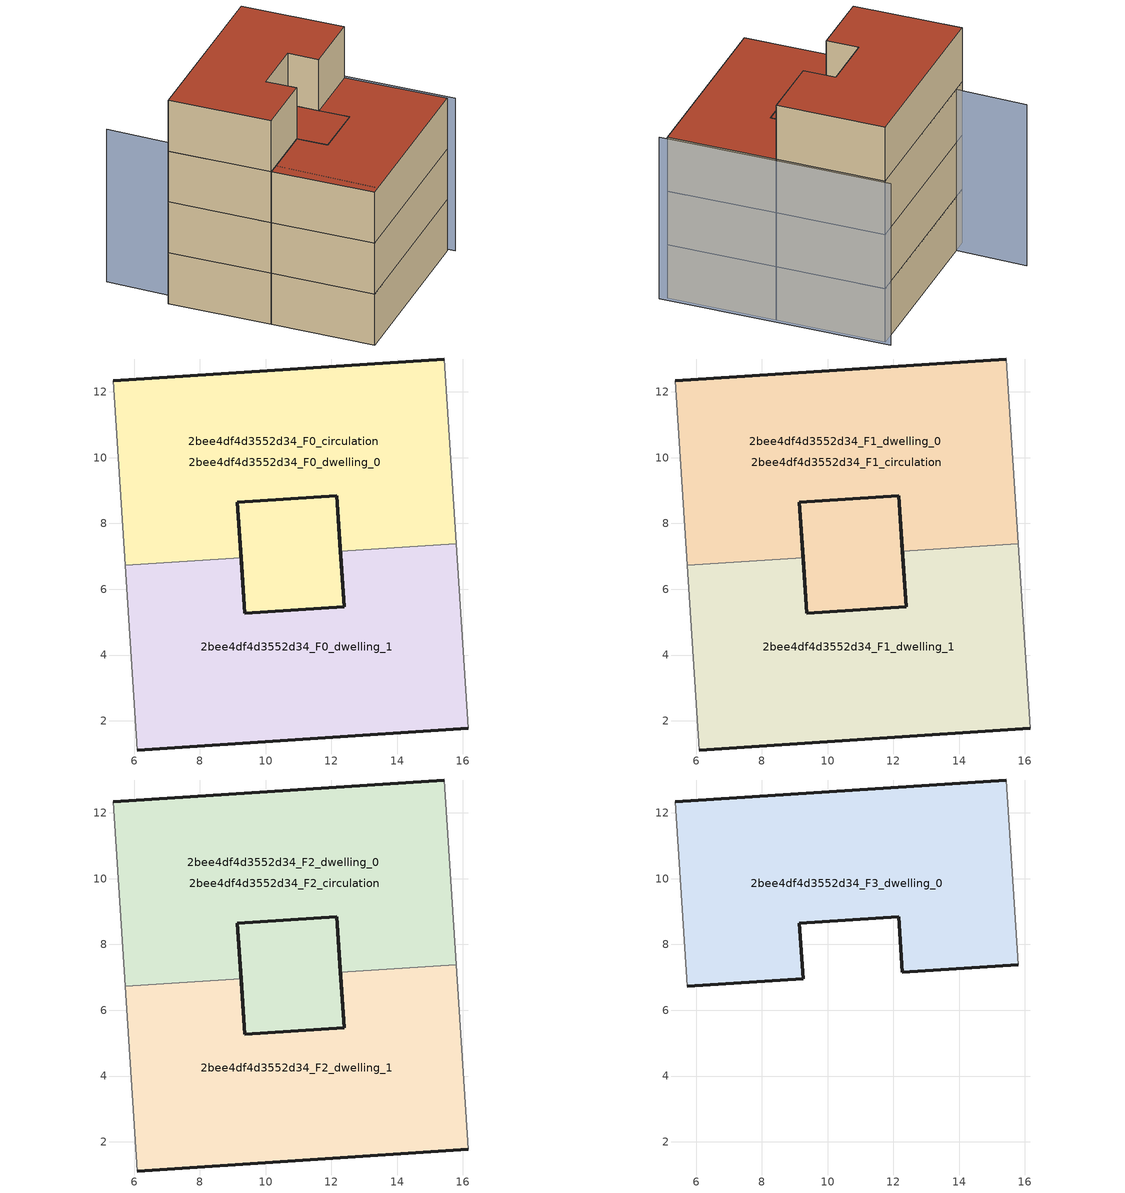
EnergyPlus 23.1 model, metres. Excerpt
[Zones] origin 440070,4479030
2bee4df4d3552d34_F0_dwelling_0
 floor ground (EU_floor_Construction): 15.42,13 15.79,7.39 12.27,7.16 12.16,8.84 9.14,8.64 9.25,6.96 5.73,6.73 5.36,12.34 z0; 12.16,8.84 12.27,7.16 12.38,5.47 9.36,5.27 9.14,8.64 z0
 wall outside (EU_wall_Construction): 9.25,6.96 9.14,8.64 12.16,8.84 12.27,7.16 / 15.42,13 5.36,12.34 z0:3
 wall adiabatic (EU_wall_Construction): 5.36,12.34 5.73,6.73 / 15.79,7.39 15.42,13 z0:3
 wall to 2bee4df4d3552d34_F0_dwelling_1 (EU_wall_Construction): 5.73,6.73 9.25,6.96 / 12.27,7.16 15.79,7.39 z0:3
2bee4df4d3552d34_F0_dwelling_1
 floor ground (EU_floor_Construction): 15.79,7.39 16.16,1.77 6.1,1.11 5.73,6.73 9.25,6.96 9.36,5.27 12.38,5.47 12.27,7.16 z0
 wall outside (EU_wall_Construction): 6.1,1.11 16.16,1.77 / 12.27,7.16 12.38,5.47 9.36,5.27 9.25,6.96 z0:3
 wall adiabatic (EU_wall_Construction): 16.16,1.77 15.79,7.39 / 5.73,6.73 6.1,1.11 z0:3
2bee4df4d3552d34_F0_circulation
 floor ground (EU_floor_Construction): 15.42,13 15.79,7.39 12.27,7.16 12.16,8.84 9.14,8.64 9.25,6.96 5.73,6.73 5.36,12.34 z0; 12.16,8.84 12.27,7.16 12.38,5.47 9.36,5.27 9.14,8.64 z0
 wall outside (EU_wall_Construction): 9.36,5.27 12.38,5.47 12.16,8.84 9.14,8.64 9.36,5.27 z0:3
2bee4df4d3552d34_F1_dwelling_0
 floor outside (EU_floor_Construction): 15.42,13 15.79,7.39 12.27,7.16 12.16,8.84 9.14,8.64 9.25,6.96 5.73,6.73 5.36,12.34 z3; 12.16,8.84 12.27,7.16 12.38,5.47 9.36,5.27 9.14,8.64 z3
 wall outside (EU_wall_Construction): 9.25,6.96 9.14,8.64 12.16,8.84 12.27,7.16 / 15.42,13 5.36,12.34 z3:6
 wall adiabatic (EU_wall_Construction): 5.36,12.34 5.73,6.73 / 15.79,7.39 15.42,13 z3:6
 wall to 2bee4df4d3552d34_F1_dwelling_1 (EU_wall_Construction): 5.73,6.73 9.25,6.96 / 12.27,7.16 15.79,7.39 z3:6
2bee4df4d3552d34_F1_dwelling_1
 floor to 2bee4df4d3552d34_F0_dwelling_1 (EU_floor_Construction): 15.79,7.39 16.16,1.77 6.1,1.11 5.73,6.73 9.25,6.96 9.36,5.27 12.38,5.47 12.27,7.16 z3
 wall outside (EU_wall_Construction): 6.1,1.11 16.16,1.77 / 12.27,7.16 12.38,5.47 9.36,5.27 9.25,6.96 z3:6
 wall adiabatic (EU_wall_Construction): 16.16,1.77 15.79,7.39 / 5.73,6.73 6.1,1.11 z3:6
2bee4df4d3552d34_F1_circulation
 floor to 2bee4df4d3552d34_F0_circulation (EU_floor_Construction): 15.42,13 15.79,7.39 12.27,7.16 12.16,8.84 9.14,8.64 9.25,6.96 5.73,6.73 5.36,12.34 z3; 12.16,8.84 12.27,7.16 12.38,5.47 9.36,5.27 9.14,8.64 z3
 wall outside (EU_wall_Construction): 9.36,5.27 12.38,5.47 12.16,8.84 9.14,8.64 9.36,5.27 z3:6
2bee4df4d3552d34_F2_dwelling_0
 floor outside (EU_floor_Construction): 15.42,13 15.79,7.39 12.27,7.16 12.16,8.84 9.14,8.64 9.25,6.96 5.73,6.73 5.36,12.34 z6; 12.16,8.84 12.27,7.16 12.38,5.47 9.36,5.27 9.14,8.64 z6
 wall outside (EU_wall_Construction): 9.25,6.96 9.14,8.64 12.16,8.84 12.27,7.16 / 15.42,13 5.36,12.34 z6:9
 wall adiabatic (EU_wall_Construction): 5.36,12.34 5.73,6.73 / 15.79,7.39 15.42,13 z6:9
 wall to 2bee4df4d3552d34_F2_dwelling_1 (EU_wall_Construction): 5.73,6.73 9.25,6.96 / 12.27,7.16 15.79,7.39 z6:9
 roof outside (EU_floor_Construction): 12.38,5.47 12.27,7.16 12.16,8.84 9.14,8.64 9.36,5.27 z9
2bee4df4d3552d34_F2_dwelling_1
 floor to 2bee4df4d3552d34_F1_dwelling_1 (EU_floor_Construction): 15.79,7.39 16.16,1.77 6.1,1.11 5.73,6.73 9.25,6.96 9.36,5.27 12.38,5.47 12.27,7.16 z6
 wall outside (EU_wall_Construction): 6.1,1.11 16.16,1.77 / 12.27,7.16 12.38,5.47 9.36,5.27 9.25,6.96 z6:9
 wall adiabatic (EU_wall_Construction): 16.16,1.77 15.79,7.39 / 5.73,6.73 6.1,1.11 z6:9
 roof outside (EU_roof_Construction): 16.16,1.77 15.79,7.39 12.27,7.16 12.38,5.47 9.36,5.27 9.25,6.96 5.73,6.73 6.1,1.11 z9
2bee4df4d3552d34_F2_circulation
 floor to 2bee4df4d3552d34_F1_circulation (EU_floor_Construction): 15.42,13 15.79,7.39 12.27,7.16 12.16,8.84 9.14,8.64 9.25,6.96 5.73,6.73 5.36,12.34 z6; 12.16,8.84 12.27,7.16 12.38,5.47 9.36,5.27 9.14,8.64 z6
 wall outside (EU_wall_Construction): 9.36,5.27 12.38,5.47 12.16,8.84 9.14,8.64 9.36,5.27 z6:9
 roof outside (EU_roof_Construction): 15.79,7.39 15.42,13 5.36,12.34 5.73,6.73 9.25,6.96 9.14,8.64 12.16,8.84 12.27,7.16 z9; 12.38,5.47 12.27,7.16 12.16,8.84 9.14,8.64 9.36,5.27 z9
2bee4df4d3552d34_F3_dwelling_0
 floor to 2bee4df4d3552d34_F2_dwelling_0 (EU_floor_Construction): 15.42,13 15.79,7.39 12.27,7.16 12.16,8.84 9.14,8.64 9.25,6.96 5.73,6.73 5.36,12.34 z9
 wall outside (EU_wall_Construction): 5.73,6.73 9.25,6.96 9.14,8.64 12.16,8.84 12.27,7.16 15.79,7.39 / 15.42,13 5.36,12.34 z9:12
 wall adiabatic (EU_wall_Construction): 5.36,12.34 5.73,6.73 / 15.79,7.39 15.42,13 z9:12
 roof outside (EU_roof_Construction): 15.79,7.39 15.42,13 5.36,12.34 5.73,6.73 9.25,6.96 9.14,8.64 12.16,8.84 12.27,7.16 z12
shading: 16.33,1.41 15.55,13.35 / 6,16.09 6.56,1.31 z0:9
[Building]
EU S2 Campaign: North Axis=0; Terrain=City; Solar Distribution=FullExterior
[Site:Location]
Madrid: Latitude=40.5; Longitude=-3.5; Time Zone=1; Elevation=609
[SizingPeriod:WeatherFileDays]
AnnualSizingPeriod: Begin Month=1; Begin Day of Month=1; End Month=12; End Day of Month=31; Day of Week for Start Day=Monday; Use Weather File Daylight Saving Period=No; Use Weather File Rain and Snow Indicators=No
[MATERIAL]
EU_InternalMass_Material: Roughness=MediumRough; Thickness=0.1; Conductivity=1; Density=1800; Specific Heat=900; Thermal Absorptance=0.9; Solar Absorptance=0.7; Visible Absorptance=0.7
[MATERIAL:NOMASS] Roughness=MediumRough; Thermal Absorptance=0.9; Solar Absorptance=0.7; Visible Absorptance=0.7
Name | Thermal Resistance
EU_wall_NoMass; EU_roof_NoMass | 2.16768
EU_floor_NoMass | 1.14339
[CONSTRUCTION]
EU_wall_Construction: EU_wall_NoMass
EU_roof_Construction: EU_roof_NoMass
EU_floor_Construction: EU_floor_NoMass
EU_InternalMass_Construction: EU_InternalMass_Material
[ZONE] Type=1; Multiplier=1; Ceiling Height=autocalculate; Floor Area=autocalculate; Part of Total Floor Area=Yes
Name | Volume
2bee4df4d3552d34_F0_dwelling_0; 2bee4df4d3552d34_F1_dwelling_0; 2bee4df4d3552d34_F2_dwelling_0; 2bee4df4d3552d34_F0_circulation; 2bee4df4d3552d34_F1_circulation; 2bee4df4d3552d34_F2_circulation | 185.472
2bee4df4d3552d34_F3_dwelling_0 | 154.844
2bee4df4d3552d34_F0_dwelling_1; 2bee4df4d3552d34_F1_dwelling_1; 2bee4df4d3552d34_F2_dwelling_1 | 154.845
[INTERNALMASS] Construction=EU_InternalMass_Construction
Name | Zone or ZoneList | Surface Area
2bee4df4d3552d34_F0_dwelling_0_EU_InternalMass | 2bee4df4d3552d34_F0_dwelling_0 | 51.6148
2bee4df4d3552d34_F0_dwelling_1_EU_InternalMass | 2bee4df4d3552d34_F0_dwelling_1 | 51.6148
2bee4df4d3552d34_F1_dwelling_0_EU_InternalMass | 2bee4df4d3552d34_F1_dwelling_0 | 51.6148
2bee4df4d3552d34_F1_dwelling_1_EU_InternalMass | 2bee4df4d3552d34_F1_dwelling_1 | 51.6148
2bee4df4d3552d34_F2_dwelling_0_EU_InternalMass | 2bee4df4d3552d34_F2_dwelling_0 | 51.6148
2bee4df4d3552d34_F2_dwelling_1_EU_InternalMass | 2bee4df4d3552d34_F2_dwelling_1 | 51.6148
2bee4df4d3552d34_F3_dwelling_0_EU_InternalMass | 2bee4df4d3552d34_F3_dwelling_0 | 113.51
[OTHEREQUIPMENT] Fuel Type=Electricity; Design Level Calculation Method=Watts/Area; Power per Zone Floor Area=1; Fraction Latent=0; Fraction Radiant=0; Fraction Lost=0; Carbon Dioxide Generation Rate=0; EndUse Subcategory=EU_Step8_InternalGains
Name | Zone or ZoneList or Space or SpaceList | Schedule
EU_Step8_InternalGain_2bee4df4d3552d34_F0_dwelling_0_f000 | 2bee4df4d3552d34_F0_dwelling_0 | EU_Step8_GainSchedule_2bee4df4d3552d34_F0_dwelling_0_f000
EU_Step8_InternalGain_2bee4df4d3552d34_F0_dwelling_1_f000 | 2bee4df4d3552d34_F0_dwelling_1 | EU_Step8_GainSchedule_2bee4df4d3552d34_F0_dwelling_1_f000
EU_Step8_InternalGain_2bee4df4d3552d34_F1_dwelling_0_f000 | 2bee4df4d3552d34_F1_dwelling_0 | EU_Step8_GainSchedule_2bee4df4d3552d34_F1_dwelling_0_f000
EU_Step8_InternalGain_2bee4df4d3552d34_F1_dwelling_1_f000 | 2bee4df4d3552d34_F1_dwelling_1 | EU_Step8_GainSchedule_2bee4df4d3552d34_F1_dwelling_1_f000
EU_Step8_InternalGain_2bee4df4d3552d34_F2_dwelling_0_f000 | 2bee4df4d3552d34_F2_dwelling_0 | EU_Step8_GainSchedule_2bee4df4d3552d34_F2_dwelling_0_f000
EU_Step8_InternalGain_2bee4df4d3552d34_F2_dwelling_1_f000 | 2bee4df4d3552d34_F2_dwelling_1 | EU_Step8_GainSchedule_2bee4df4d3552d34_F2_dwelling_1_f000
EU_Step8_InternalGain_2bee4df4d3552d34_F3_dwelling_0_f000 | 2bee4df4d3552d34_F3_dwelling_0 | EU_Step8_GainSchedule_2bee4df4d3552d34_F3_dwelling_0_f000
[ZONEINFILTRATION:DESIGNFLOWRATE] Schedule=EU_AlwaysOn; Design Flow Rate Calculation Method=Flow/Area; Flow Rate per Floor Area=0.0005; Constant Term Coefficient=1; Temperature Term Coefficient=0; Velocity Term Coefficient=0; Velocity Squared Term Coefficient=0
Name | Zone or ZoneList or Space or SpaceList
EU_Circulation_Infiltration_2bee4df4d3552d34_F0_circulation | 2bee4df4d3552d34_F0_circulation
EU_Circulation_Infiltration_2bee4df4d3552d34_F1_circulation | 2bee4df4d3552d34_F1_circulation
EU_Circulation_Infiltration_2bee4df4d3552d34_F2_circulation | 2bee4df4d3552d34_F2_circulation
[ZONEVENTILATION:DESIGNFLOWRATE] Schedule=EU_AlwaysOn; Design Flow Rate Calculation Method=AirChanges/Hour; Air Changes per Hour=0.480546; Ventilation Type=Natural; Fan Pressure Rise=0; Fan Total Efficiency=1; Constant Term Coefficient=1; Temperature Term Coefficient=0; Velocity Term Coefficient=0; Velocity Squared Term Coefficient=0; Minimum Indoor Temperature=-100; Maximum Indoor Temperature=100; Delta Temperature=-100; Minimum Outdoor Temperature=-100; Maximum Outdoor Temperature=100; Maximum Wind Speed=40
Name | Zone or ZoneList or Space or SpaceList
EU_ConstantAir_2bee4df4d3552d34_F0_dwelling_0 | 2bee4df4d3552d34_F0_dwelling_0
EU_ConstantAir_2bee4df4d3552d34_F0_dwelling_1 | 2bee4df4d3552d34_F0_dwelling_1
EU_ConstantAir_2bee4df4d3552d34_F1_dwelling_0 | 2bee4df4d3552d34_F1_dwelling_0
EU_ConstantAir_2bee4df4d3552d34_F1_dwelling_1 | 2bee4df4d3552d34_F1_dwelling_1
EU_ConstantAir_2bee4df4d3552d34_F2_dwelling_0 | 2bee4df4d3552d34_F2_dwelling_0
EU_ConstantAir_2bee4df4d3552d34_F2_dwelling_1 | 2bee4df4d3552d34_F2_dwelling_1
EU_ConstantAir_2bee4df4d3552d34_F3_dwelling_0 | 2bee4df4d3552d34_F3_dwelling_0
[HVACTEMPLATE:THERMOSTAT] Constant Heating Setpoint=20; Constant Cooling Setpoint=50
EU_HeatOnly_2bee4df4d3552d34_F0_dwelling_0; EU_HeatOnly_2bee4df4d3552d34_F0_dwelling_1; EU_HeatOnly_2bee4df4d3552d34_F1_dwelling_0; EU_HeatOnly_2bee4df4d3552d34_F1_dwelling_1; EU_HeatOnly_2bee4df4d3552d34_F2_dwelling_0; EU_HeatOnly_2bee4df4d3552d34_F2_dwelling_1; EU_HeatOnly_2bee4df4d3552d34_F3_dwelling_0
[HVACTEMPLATE:ZONE:IDEALLOADSAIRSYSTEM] System Availability Schedule=EU_AlwaysOn; Maximum Heating Supply Air Temperature=50; Minimum Cooling Supply Air Temperature=13; Maximum Heating Supply Air Humidity Ratio=0.0156; Minimum Cooling Supply Air Humidity Ratio=0.0077; Heating Limit=NoLimit; Cooling Limit=NoLimit; Heating Availability Schedule=EU_AlwaysOn; Cooling Availability Schedule=EU_CoolingOff; Dehumidification Control Type=ConstantSensibleHeatRatio; Cooling Sensible Heat Ratio=0.7; Dehumidification Setpoint=60; Humidification Control Type=None; Humidification Setpoint=30; Outdoor Air Method=None; Outdoor Air Flow Rate per Person=0.00944; Outdoor Air Flow Rate per Zone Floor Area=0; Outdoor Air Flow Rate per Zone=0; Demand Controlled Ventilation Type=None; Outdoor Air Economizer Type=NoEconomizer; Heat Recovery Type=None; Sensible Heat Recovery Effectiveness=0.7; Latent Heat Recovery Effectiveness=0.65
Name | Template Thermostat
2bee4df4d3552d34_F0_dwelling_0 | EU_HeatOnly_2bee4df4d3552d34_F0_dwelling_0
2bee4df4d3552d34_F0_dwelling_1 | EU_HeatOnly_2bee4df4d3552d34_F0_dwelling_1
2bee4df4d3552d34_F1_dwelling_0 | EU_HeatOnly_2bee4df4d3552d34_F1_dwelling_0
2bee4df4d3552d34_F1_dwelling_1 | EU_HeatOnly_2bee4df4d3552d34_F1_dwelling_1
2bee4df4d3552d34_F2_dwelling_0 | EU_HeatOnly_2bee4df4d3552d34_F2_dwelling_0
2bee4df4d3552d34_F2_dwelling_1 | EU_HeatOnly_2bee4df4d3552d34_F2_dwelling_1
2bee4df4d3552d34_F3_dwelling_0 | EU_HeatOnly_2bee4df4d3552d34_F3_dwelling_0
[SIZING:ZONE] Zone Cooling Design Supply Air Temperature Input Method=SupplyAirTemperature; Zone Cooling Design Supply Air Temperature=13; Zone Heating Design Supply Air Temperature Input Method=SupplyAirTemperature; Zone Heating Design Supply Air Temperature=50; Zone Cooling Design Supply Air Humidity Ratio=0.008; Zone Heating Design Supply Air Humidity Ratio=0.008; Cooling Design Air Flow Method=DesignDay; Cooling Design Air Flow Rate=0; Cooling Minimum Air Flow per Zone Floor Area=0.000762; Cooling Minimum Air Flow=0; Cooling Minimum Air Flow Fraction=0.2; Heating Design Air Flow Method=DesignDay; Heating Design Air Flow Rate=0; Heating Maximum Air Flow per Zone Floor Area=0.002032; Heating Maximum Air Flow=0.141576; Heating Maximum Air Flow Fraction=0.3; Account for Dedicated Outdoor Air System=No; Dedicated Outdoor Air System Control Strategy=NeutralSupplyAir; Dedicated Outdoor Air Low Setpoint Temperature for Design=autosize; Dedicated Outdoor Air High Setpoint Temperature for Design=autosize; Zone Load Sizing Method=Sensible Load Only No Latent Load; Zone Latent Cooling Design Supply Air Humidity Ratio Input Method=HumidityRatioDifference; Zone Cooling Design Supply Air Humidity Ratio Difference=0.005; Zone Latent Heating Design Supply Air Humidity Ratio Input Method=HumidityRatioDifference; Zone Humidification Design Supply Air Humidity Ratio Difference=0.005
2bee4df4d3552d34_F0_dwelling_0; 2bee4df4d3552d34_F0_dwelling_1; 2bee4df4d3552d34_F1_dwelling_0; 2bee4df4d3552d34_F1_dwelling_1; 2bee4df4d3552d34_F2_dwelling_0; 2bee4df4d3552d34_F2_dwelling_1; 2bee4df4d3552d34_F3_dwelling_0
[SCHEDULE:CONSTANT]
Name | Hourly Value
EU_AlwaysOn | 1
EU_CoolingOff | 0
[SCHEDULE:FILE] Column Number=1; Rows to Skip at Top=0; Number of Hours of Data=8760; Column Separator=Comma; Interpolate to Timestep=No; Minutes per Item=60; Adjust Schedule for Daylight Savings=Yes
Name | File
EU_Step8_GainSchedule_2bee4df4d3552d34_F0_dwelling_0_f000 | ../../schedules/2bee4df4d3552d34/2bee4df4d3552d34_F0_dwelling_0_f000_gain.csv
EU_Step8_GainSchedule_2bee4df4d3552d34_F0_dwelling_1_f000 | ../../schedules/2bee4df4d3552d34/2bee4df4d3552d34_F0_dwelling_1_f000_gain.csv
EU_Step8_GainSchedule_2bee4df4d3552d34_F1_dwelling_0_f000 | ../../schedules/2bee4df4d3552d34/2bee4df4d3552d34_F1_dwelling_0_f000_gain.csv
EU_Step8_GainSchedule_2bee4df4d3552d34_F1_dwelling_1_f000 | ../../schedules/2bee4df4d3552d34/2bee4df4d3552d34_F1_dwelling_1_f000_gain.csv
EU_Step8_GainSchedule_2bee4df4d3552d34_F2_dwelling_0_f000 | ../../schedules/2bee4df4d3552d34/2bee4df4d3552d34_F2_dwelling_0_f000_gain.csv
EU_Step8_GainSchedule_2bee4df4d3552d34_F2_dwelling_1_f000 | ../../schedules/2bee4df4d3552d34/2bee4df4d3552d34_F2_dwelling_1_f000_gain.csv
EU_Step8_GainSchedule_2bee4df4d3552d34_F3_dwelling_0_f000 | ../../schedules/2bee4df4d3552d34/2bee4df4d3552d34_F3_dwelling_0_f000_gain.csv
